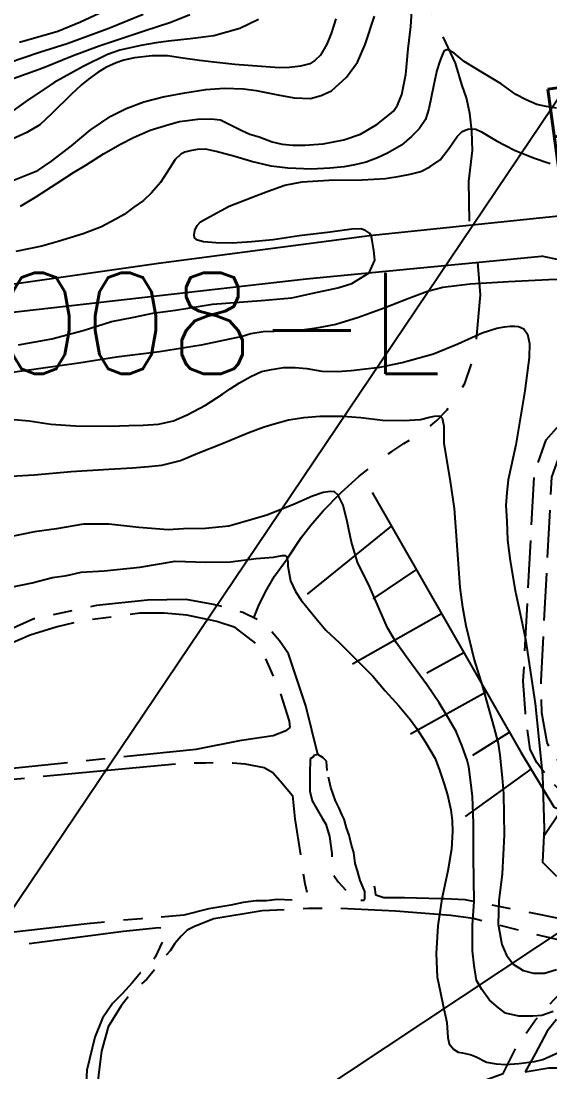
# Model space of a CAD drawing. Header units: millimetres. Extents: x 548366 to 1117317, y 7446967 to 14899125.
# Drawn here: x 554552.7 to 554762, y 7455623.9 to 7456039.7 of the extents above; entities that cross this region are included whole.
import ezdxf

# ---------------------------------------------------------------- set-up
doc = ezdxf.new("R2010")
doc.units = ezdxf.units.MM
doc.header["$MEASUREMENT"] = 0
for name, pattern in [('ESTR-TERRA', [1, 0.7, -0.1, 0.1, -0.1]), ('MEIO-FIOx2', [20, 15, -5]), ('RIO_PERIODICO', [5.8, 3, -0.4, 0.4, -0.4, 0.4, -0.4, 0.4, -0.4])]:
    doc.linetypes.add(name, pattern=pattern)
for name, color, linetype in [('AUTO_ESTRADA', 224, 'Continuous'), ('CORTE', 32, 'Continuous'), ('CURVA_INTERMEDIÁRIA', 32, 'Continuous'), ('CURVA_MESTRA', 36, 'Continuous'), ('PONTO_REFERÊNCIA', 8, 'Continuous'), ('RADIAIS', 222, 'Continuous'), ('RIO_PERIÓDICO', 4, 'RIO_PERIODICO'), ('RUA_PAV_C_MEIO_FIO', 1, 'MEIO-FIOx2'), ('RUA_PAV_S_MEIO_FIO', 2, 'ESTR-TERRA'), ('RUA_S_PAV', 2, 'ESTR-TERRA')]:
    doc.layers.add(name, color=color, linetype=linetype)
doc.styles.add('ROMANS', font='romans.shx')

msp = doc.modelspace()

# ---------------------------------------------------------------- linework, layer by layer
at = {"layer": 'AUTO_ESTRADA', "ltscale": 2.5, "flags": 128}
for points in [[(554363.71, 7455909.03), (554607.12, 7455943.92), (554690.64, 7455954.81), (554778.19, 7455963.95), (554885.14, 7455974.04), (554930.47, 7455980.01), (554975.59, 7455988.97), (555048.62, 7456006.11), (555137.96, 7456024.22), (555210.21, 7456039.95), (555228.33, 7456046.45), (555241.49, 7456053.92), (555255.02, 7456061.87), (555268.55, 7456071.02), (555281.29, 7456076.59), (555293.63, 7456078.98), (555307.56, 7456077.38), (555323.88, 7456071.82), (555337.34, 7456067.78), (555344.55, 7456065.52), (555352.74, 7456066.23), (555557.67, 7456121.39), (555558.92, 7456122.34), (555559.42, 7456123.04)], [(554364, 7455899.9), (554373.3, 7455902.09), (554405.31, 7455908.14), (554665.49, 7455937.71), (554758.62, 7455946.65)]]:
    msp.add_lwpolyline(points, dxfattribs=at)
at = {"layer": 'CORTE', "ltscale": 0.5}
msp.add_lwpolyline([(554691.6, 7455853.12), (554750.53, 7455750.45), (554763.51, 7455728.83), (554780.81, 7455720.73), (554808.38, 7455723.43), (554839.74, 7455749.37), (554914.88, 7455830.42)], dxfattribs=at)
at = {"layer": 'CORTE'}
for points in [[(554699.21, 7455839.87), (554665.9, 7455812.87)], [(554692.04, 7455811.14), (554709.12, 7455822.6)], [(554683.83, 7455785.33), (554719.09, 7455805.23)], [(554713.27, 7455781.85), (554727.91, 7455789.86)], [(554706.89, 7455757.64), (554736.83, 7455774.32)], [(554731.55, 7455749.26), (554745.99, 7455758.35)], [(554728.58, 7455724.93), (554754.59, 7455743.69)], [(554759.51, 7455717.01), (554766.52, 7455727.42)]]:
    msp.add_lwpolyline(points, dxfattribs=at)
at = {"layer": 'CURVA_INTERMEDIÁRIA'}
for points, elevation in [([(554590.94, 7456046.09), (554576.29, 7456039.24), (554567.21, 7456035.62), (554552.04, 7456031.24)], 140), ([(554552.49, 7455966.5), (554558.48, 7455970.03), (554567.01, 7455975.62), (554573.49, 7455979.83), (554578.29, 7455982.68), (554585.32, 7455987.15), (554592.09, 7455990.99), (554597.25, 7455993.65), (554603.74, 7455996.5), (554611.2, 7455998.81), (554615.47, 7455999.96), (554622.67, 7456000.85), (554627.83, 7456001.03), (554631.65, 7456000.58), (554635.38, 7455998.81), (554640.09, 7455996.41), (554643.2, 7455994.99), (554646.91, 7455993.83), (554652.06, 7455991.97), (554656.06, 7455990.99), (554660.24, 7455990.55), (554664.95, 7455990.55), (554672.24, 7455991.17), (554680.41, 7455992.68), (554686.99, 7455994.99), (554693.57, 7455998.8), (554697.37, 7456001.77), (554700.13, 7456003.99), (554701.73, 7456006.39), (554703.41, 7456010.65), (554704.92, 7456018.55), (554705.9, 7456028.77), (554706.97, 7456037.53), (554707.41, 7456043.75)], 80), ([(554619.46, 7456042.1), (554612.03, 7456039.19), (554601.79, 7456035.78), (554583.55, 7456029.71), (554573.31, 7456025.9), (554561.26, 7456021.08), (554544.79, 7456015.06)], 120), ([(554600.97, 7456042.31), (554587.42, 7456036.69), (554570.99, 7456030.72), (554560.04, 7456027.21), (554547.59, 7456022.99)], 130), ([(554646.68, 7456040.26), (554639.25, 7456036.75), (554629, 7456033.84), (554619.66, 7456032.64), (554611.03, 7456031.73), (554606.21, 7456031.13), (554600.08, 7456030.03), (554591.75, 7456028.22), (554586.87, 7456026.49), (554577.23, 7456021.67), (554565.78, 7456015.45), (554554.63, 7456007.82), (554547.6, 7456002.9)], 110), ([(554549.5, 7455976.55), (554559.28, 7455980.61), (554564.7, 7455984.29), (554572.63, 7455990.28), (554580.08, 7455996.57), (554588.28, 7456002.12), (554594.28, 7456005.12), (554601.34, 7456007.73), (554608.89, 7456009.76), (554617.51, 7456011.31), (554625.83, 7456012.66), (554633.18, 7456013.15), (554640.73, 7456012.86), (554645.73, 7456012.2), (554654.34, 7456010.46), (554660.73, 7456009.3), (554667.22, 7456009.1), (554671.47, 7456010.26), (554675.54, 7456012.1), (554681.54, 7456017.52), (554685.8, 7456023.41), (554688.9, 7456030.38), (554692.59, 7456041.69)], 90), ([(554764.55, 7456005.25), (554760.49, 7456005.89), (554756.87, 7456006.67), (554752.56, 7456008.54), (554748.51, 7456010.67), (554742.75, 7456014.86), (554734.86, 7456019.55), (554728.03, 7456023.74), (554724.05, 7456026.94), (554722.06, 7456028.21), (554721.14, 7456028.36), (554720.07, 7456027.79), (554719.36, 7456026.23), (554718.43, 7456023.81), (554717.23, 7456020.12), (554716.02, 7456014.64), (554714.15, 7456005), (554712.73, 7456000.81), (554710.24, 7455997.12), (554707.18, 7455994.06), (554703.27, 7455990.58), (554697.73, 7455987.46), (554693.75, 7455985.54), (554689.31, 7455983.93), (554684.76, 7455982.76), (554680.53, 7455982.05), (554674.85, 7455981.47), (554667.66, 7455981.13), (554658.22, 7455981.47), (554651.72, 7455982.25), (554643.96, 7455984.14), (554637.29, 7455986.05), (554629.93, 7455988.04), (554625.69, 7455988.99), (554622.4, 7455988.9), (554619.63, 7455988.3), (554617.55, 7455987.78), (554615.99, 7455987.09), (554613.74, 7455984.92), (554611.4, 7455981.37), (554607.85, 7455975.84), (554604.38, 7455971.68), (554601.18, 7455968.74), (554597.37, 7455966.06), (554593.47, 7455963.2), (554589.96, 7455961.16), (554584.51, 7455958.22), (554577.23, 7455955.45), (554567.45, 7455952.42), (554560.92, 7455950.58), (554550.7, 7455948.48)], 70), ([(554551.74, 7455911.57), (554564.86, 7455913.96), (554577.25, 7455917.29), (554588.49, 7455920.83), (554597.34, 7455922.49), (554604.9, 7455924.09), (554613.85, 7455925.24), (554628.42, 7455927.63), (554647.79, 7455929.09), (554659.86, 7455930.13), (554668.16, 7455932.01), (554678.05, 7455934.09), (554683.67, 7455935.86), (554690.43, 7455940.12), (554692.68, 7455945.06), (554692.32, 7455948.96), (554691.61, 7455952.87), (554691.29, 7455954.88), (554690.62, 7455955.81), (554689, 7455956.87), (554687.14, 7455957.51), (554683.65, 7455957.35), (554674.98, 7455956.22), (554662.72, 7455954.68), (554652.44, 7455953.15), (554643.91, 7455952.38), (554636.43, 7455951.75), (554629.79, 7455951.96), (554624.88, 7455952.38), (554622.57, 7455953.01), (554621.38, 7455953.92), (554621.24, 7455955.11), (554621.52, 7455956.86), (554622.36, 7455958.74), (554623.76, 7455960.21), (554627.26, 7455962.23), (554635.09, 7455966.43), (554643.9, 7455969.92), (554650.08, 7455972.25), (554657.07, 7455974.7), (554663.92, 7455976.02), (554674.48, 7455976.79), (554687.69, 7455976.86), (554696.99, 7455977.35), (554702.57, 7455978.27), (554706.76, 7455979.11), (554710.96, 7455980.16), (554714.52, 7455981.98), (554718.51, 7455984.84), (554722.07, 7455989.45), (554725.29, 7455993.99), (554727.25, 7455996.02), (554729.48, 7455996.93), (554731.09, 7455997), (554732.7, 7455996.93), (554734.87, 7455995.88), (554740.91, 7455992.34), (554748.05, 7455988.64), (554755.53, 7455985.63), (554762.1, 7455983.33)], 60), ([(554550.01, 7455882.08), (554555.96, 7455881.58), (554564.53, 7455880.17), (554574.21, 7455879.56), (554587.93, 7455879.46), (554595.34, 7455879.65), (554600.99, 7455879.75), (554607.04, 7455880.25), (554612.99, 7455881.46), (554618.44, 7455883.88), (554625.7, 7455887.68), (554632.4, 7455892.11), (554635.4, 7455894.15), (554639.14, 7455896.58), (554643.58, 7455899.01), (554647.84, 7455901.01), (554651.84, 7455901.88), (554656.54, 7455902.58), (554661.23, 7455902.58), (554665.75, 7455902.23), (554671.76, 7455901.19), (554677.76, 7455901.1), (554683.29, 7455901.37), (554694.68, 7455902.76), (554703.47, 7455904.59), (554715.9, 7455908.06), (554725.56, 7455911.97), (554735.18, 7455916.33), (554741.01, 7455918.24), (554744.05, 7455918.76), (554746.23, 7455919.02), (554748.14, 7455919.02), (554749.62, 7455918.85), (554751.71, 7455917.89), (554753.18, 7455915.81), (554753.97, 7455912.07), (554753.79, 7455906.51), (554752.14, 7455893.39), (554748.58, 7455872.04), (554745.53, 7455858.14), (554744.92, 7455853.19), (554744.57, 7455848.06), (554744.92, 7455841.81), (554745.27, 7455834.25), (554746.31, 7455826.08), (554748.31, 7455814.43), (554750.66, 7455803.32), (554752.4, 7455795.15), (554756.22, 7455769.72), (554759.01, 7455741.12), (554759.71, 7455720.2), (554759.01, 7455706.94), (554764.6, 7455701.36)], 40), ([(554548.81, 7455859.63), (554557.91, 7455860.17), (554572.54, 7455861.5), (554587.43, 7455862.4), (554596.8, 7455862.93), (554603.19, 7455863.4), (554608.36, 7455864.02), (554615.76, 7455865.81), (554622.63, 7455868.75), (554632, 7455872.4), (554642.88, 7455876.86), (554648.9, 7455879.2), (554652.82, 7455880.27), (554658.53, 7455881.87), (554664.68, 7455882.77), (554670.93, 7455883.3), (554680.11, 7455883.3), (554687.16, 7455882.77), (554695.72, 7455881.79), (554704.17, 7455881.6), (554710.77, 7455882.05), (554714.34, 7455883.03), (554716.39, 7455883.3), (554717.82, 7455883.47), (554718.53, 7455883.38), (554719.34, 7455882.58), (554719.96, 7455879.55), (554719.96, 7455872.51), (554722.46, 7455858.43), (554724.06, 7455846.86), (554725.22, 7455832.34), (554726.38, 7455815.58), (554727.36, 7455807.77), (554728.79, 7455800.55), (554732.09, 7455786.91), (554735.21, 7455776.84), (554737.72, 7455767.77), (554739.86, 7455760.28), (554741.47, 7455753.86), (554742.18, 7455749.23), (554743.16, 7455740.23), (554743.61, 7455733.94), (554743.87, 7455717.63), (554743.16, 7455702.32), (554741.73, 7455691.63), (554741.55, 7455682.36), (554742.98, 7455674.34), (554744.76, 7455670.06), (554747.44, 7455666.5), (554751.36, 7455664), (554755.46, 7455662.93), (554759.92, 7455662.93), (554764.56, 7455664.36)], 30), ([(554763.32, 7455647.82), (554758.78, 7455646.28), (554755.21, 7455645.9), (554749.76, 7455645.94), (554744.45, 7455647.19), (554741.66, 7455649.22), (554738.08, 7455652.3), (554735, 7455656.45), (554732.97, 7455660.11), (554732, 7455666), (554731.42, 7455671.78), (554731.33, 7455682.1), (554732, 7455691.24), (554731.81, 7455708.89), (554731.8, 7455722.37), (554731.32, 7455732.88), (554730.64, 7455739.44), (554729.97, 7455744.65), (554729.2, 7455747.25), (554727.26, 7455752.75), (554724.95, 7455758.63), (554722.05, 7455763.55), (554718.13, 7455769.88), (554713.43, 7455776.92), (554705.71, 7455787.32), (554701.12, 7455793.81), (554697.76, 7455799.62), (554694.51, 7455806.89), (554690.71, 7455815.73), (554685.84, 7455825.65), (554683.49, 7455833.48), (554681.81, 7455841.64), (554680.13, 7455848.13), (554678.23, 7455852.04), (554676.77, 7455853.38), (554675.09, 7455853.61), (554672.29, 7455853.16), (554668.04, 7455851.7), (554660.32, 7455848.24), (554649.91, 7455844.21), (554640.51, 7455841.42), (554634.87, 7455839.89), (554625.73, 7455838.9), (554616.96, 7455838.78), (554610.95, 7455838.4), (554599.34, 7455839.26), (554587.48, 7455840.62), (554577.48, 7455840.62), (554566.73, 7455838.77), (554557.96, 7455837.66), (554547.7, 7455835.44)], 20), ([(554548.18, 7455815.61), (554557.06, 7455817.35), (554565.1, 7455819.51), (554570.82, 7455820.29), (554576.55, 7455821.59), (554585.65, 7455822.2), (554599.77, 7455823.61), (554613.64, 7455826), (554625.81, 7455825.6), (554635.62, 7455825.68), (554645.7, 7455827.05), (554652.63, 7455827.62), (554656.02, 7455828.26), (554657.31, 7455828.18), (554657.71, 7455827.78), (554658.03, 7455826.97), (554658.27, 7455825.92), (554658.27, 7455824.07), (554659.4, 7455818.27), (554661.34, 7455814), (554663.6, 7455810.57), (554668.68, 7455804.21), (554673.27, 7455798.73), (554678.7, 7455793.69), (554685.15, 7455787.17), (554691.92, 7455780.48), (554696.84, 7455774.68), (554702.24, 7455768.72), (554706.86, 7455763.18), (554709.2, 7455759.96), (554712.83, 7455754.4), (554716.53, 7455747.96), (554718.31, 7455743.28), (554720.08, 7455738.21), (554721.47, 7455733.48), (554722.76, 7455727.6), (554723.33, 7455723.33), (554723.41, 7455719.06), (554723.08, 7455712.06), (554721.55, 7455703.46), (554719.29, 7455692.35), (554717.68, 7455681.71), (554717.03, 7455670.7), (554717.44, 7455661.44), (554717.92, 7455659.02), (554719.69, 7455650.64), (554721.23, 7455643.42), (554721.63, 7455637.54), (554722.12, 7455634.97), (554723.81, 7455632.95), (554725.66, 7455631.66), (554727.36, 7455631.42), (554729.85, 7455630.94), (554730.9, 7455630.62), (554732.76, 7455629.81), (554736.95, 7455627.8), (554740.74, 7455627.07), (554744.61, 7455626.83), (554749.66, 7455627.18), (554755.94, 7455627.98), (554759.17, 7455628.87), (554765.62, 7455631.69)], 10)]:
    msp.add_lwpolyline(points, dxfattribs=dict(at, elevation=elevation))
at = {"layer": 'CURVA_MESTRA'}
for points, elevation in [([(554677.22, 7456040.59), (554675.43, 7456034.84), (554673.74, 7456030.55), (554671.2, 7456026.22), (554668.96, 7456024.13), (554667.02, 7456022.78), (554663.36, 7456021.89), (554658.95, 7456021.37), (554654.92, 7456021.14), (554647.82, 7456021.66), (554637.29, 7456022.56), (554629, 7456023.38), (554623.27, 7456024.05), (554616.78, 7456025.02), (554610.65, 7456025.91), (554604.53, 7456025.91), (554597.58, 7456025.09), (554593.4, 7456024.27), (554590.32, 7456023.16), (554586.28, 7456021.27), (554583.23, 7456019.45), (554579.44, 7456016.65), (554576.56, 7456014.43), (554572.48, 7456010.6), (554564.89, 7456003.11), (554560.11, 7455998.58), (554555, 7455995.61), (554546.26, 7455991.66)], 100), ([(554774.82, 7455937.65), (554761.39, 7455937.33), (554745.67, 7455936.5), (554730.47, 7455935.57), (554719.64, 7455934.32), (554713.54, 7455932.63), (554706.15, 7455929.93), (554696.36, 7455926.08), (554686.26, 7455922.44), (554677.31, 7455919.63), (554669.6, 7455918.17), (554663.98, 7455917.44), (554657.32, 7455917.03), (554648.47, 7455916.71), (554643.68, 7455915.88), (554640.27, 7455914.93), (554624.03, 7455911.39), (554607.48, 7455908.79), (554590.41, 7455906.71), (554575.56, 7455904.29), (554560.56, 7455902.21), (554544.53, 7455899.92)], 50)]:
    msp.add_lwpolyline(points, dxfattribs=dict(at, elevation=elevation))
at = {"layer": 'RADIAIS', "linetype": 'Continuous', "ltscale": 2.5}
for points in [[(557155.6, 7459558.51), (551571.84, 7451267)], [(558529.59, 7458174.53), (550197.86, 7452650.98)]]:
    msp.add_lwpolyline(points, dxfattribs=at)
for radius in [4998.2, 3998.56, 2998.91, 1999.28, 999.64]:
    msp.add_circle((554363.71, 7455412.75), radius, dxfattribs=at)
msp.add_point((554642.9, 7455827.32), dxfattribs=at)
at = {"layer": 'RIO_PERIÓDICO', "ltscale": 25, "flags": 128}
for points in [[(554565.79, 7456276.16), (554572.25, 7456268.34), (554579.78, 7456258.46), (554585.95, 7456250.25), (554595.36, 7456237.96), (554601.91, 7456228.48), (554607.78, 7456219.68), (554613.36, 7456211.37), (554619.65, 7456200.92), (554625.82, 7456192.42), (554633.94, 7456183.81), (554643.33, 7456174.13), (554648.16, 7456169.96), (554652.36, 7456164.68), (554655.98, 7456158.42), (554661.85, 7456149.62), (554668.21, 7456139.46), (554673.99, 7456130.56), (554679.41, 7456122.55), (554684.6, 7456114.54), (554688.9, 7456107.01), (554694.87, 7456096.94), (554698.88, 7456090.39), (554701.42, 7456085.6), (554702.99, 7456080.91), (554706.23, 7456070.76), (554709.36, 7456060.29), (554712.98, 7456048.95), (554716.21, 7456040.74), (554720.73, 7456031.27), (554724.45, 7456023.06), (554726.99, 7456014.56), (554729.05, 7456008.89), (554730.22, 7456003.21), (554730.91, 7455996.18), (554731.2, 7455988.47), (554729.83, 7455976.25), (554730.07, 7455958.93)], [(554644.86, 7455803.54), (554646.72, 7455808.22), (554649.38, 7455813.85), (554652.97, 7455820.1), (554657.99, 7455826.95), (554663.72, 7455835.45), (554667.43, 7455840.21), (554672.25, 7455845.84), (554679.31, 7455853), (554686.58, 7455859.66), (554692.83, 7455864.47), (554699.43, 7455869.43), (554704.24, 7455872.5), (554710.69, 7455876.7), (554714.89, 7455879.67), (554717.25, 7455881.61), (554721.34, 7455885.91), (554728.39, 7455896.35), (554732.55, 7455908.84), (554734.5, 7455931.33), (554733.54, 7455944.24)]]:
    msp.add_lwpolyline(points, dxfattribs=at)
at = {"layer": 'RUA_PAV_C_MEIO_FIO', "ltscale": 1.25, "flags": 128}
for points in [[(554826.2, 7455899.72), (554824.22, 7455902.49), (554815.97, 7455914.4), (554812.27, 7455918.8), (554808.79, 7455922.5), (554793.05, 7455934.76), (554773.88, 7455943.5), (554758.62, 7455946.65)], [(554803.66, 7455727.62), (554797.18, 7455726.05), (554788.32, 7455725.99), (554779.12, 7455727.38), (554771.15, 7455729.8), (554761.07, 7455740.49), (554756.88, 7455746.38), (554754.15, 7455751.5), (554752.32, 7455765.94), (554751.48, 7455778.52), (554755.8, 7455860.56), (554760.52, 7455873.97), (554771.52, 7455886.44), (554787.8, 7455893.46), (554805.79, 7455892.34), (554820.22, 7455883.07)], [(554802.92, 7455734.58), (554788.72, 7455733.07), (554780.35, 7455734.15), (554775.12, 7455736.09), (554767.23, 7455744.56), (554763.16, 7455749.38), (554760.91, 7455754.22), (554758.78, 7455765.96), (554758.5, 7455778.69), (554762.74, 7455859.19), (554766.67, 7455870.36), (554775.73, 7455880.63), (554789.03, 7455886.37), (554803.54, 7455885.47), (554824.69, 7455871.87), (554840.11, 7455859.49), (554842.11, 7455856.33), (554843.2, 7455853.47)]]:
    msp.add_lwpolyline(points, dxfattribs=at)
at = {"layer": 'RUA_PAV_S_MEIO_FIO', "ltscale": 75, "flags": 128}
msp.add_lwpolyline([(554802.99, 7455671.69), (554795.41, 7455671.57), (554791.53, 7455673.02), (554786.69, 7455676.9), (554782.33, 7455679.32), (554766.84, 7455684.39), (554728.49, 7455692.03), (554720.3, 7455692.38)], dxfattribs=at)
at = {"layer": 'RUA_S_PAV', "ltscale": 75, "flags": 128}
for points in [[(554670.13, 7455749.5), (554665.47, 7455768.69), (554658.58, 7455789.35), (554654.97, 7455794.4), (554651.18, 7455799.04), (554646.14, 7455802.92), (554640.47, 7455805.67), (554628.89, 7455808.9), (554618.02, 7455810.77), (554602.71, 7455810.51), (554582.56, 7455808.47), (554557.81, 7455803.12), (554540.06, 7455795.17), (554519.65, 7455782.42), (554509.14, 7455774.48), (554502.56, 7455767.89), (554494.12, 7455756.4), (554486.6, 7455745.04), (554477.82, 7455728.62), (554472.2, 7455718.17), (554469.14, 7455709.24), (554469.14, 7455697.26), (554478.11, 7455659.5), (554479.56, 7455646.16), (554483.34, 7455631.07), (554490.56, 7455606.66), (554488.75, 7455601.14), (554484.98, 7455600.29), (554481.95, 7455602.81), (554477.06, 7455617.35), (554471.04, 7455622.96), (554460.44, 7455624.41), (554454.17, 7455622.84), (554446.2, 7455617.45), (554444.25, 7455616.12)], [(554522.66, 7455702.47), (554510.54, 7455701.89), (554493.92, 7455700.91), (554485.12, 7455701.11), (554480.82, 7455701.89), (554477.49, 7455704.43), (554477.1, 7455707.75), (554477.3, 7455714.19), (554477.49, 7455716.53), (554479.64, 7455720.83), (554481.6, 7455723.57), (554484.56, 7455726.8), (554495.79, 7455727.64), (554504.21, 7455729.33), (554510.39, 7455732.14), (554515.72, 7455735.5), (554519.66, 7455736.91), (554529.82, 7455737.84), (554617.1, 7455746.15), (554625.64, 7455746.24), (554630.54, 7455746.41), (554636.47, 7455746.16), (554641.21, 7455745.82), (554648.96, 7455744.37), (554652.36, 7455742.43), (554655.26, 7455739.04), (554660.11, 7455733.23), (554660.59, 7455729.36), (554661.08, 7455724.04), (554664.95, 7455698.39), (554665.88, 7455694.64), (554664.47, 7455692.39), (554660.81, 7455691.83), (554654.06, 7455692.11), (554649.83, 7455691.55), (554645.61, 7455691.55), (554640.54, 7455690.99), (554635.76, 7455689.86), (554627.03, 7455688.46), (554617.17, 7455685.92), (554600.28, 7455684.52), (554578.88, 7455682.55), (554549.88, 7455679.17), (554534.68, 7455676.92), (554507.37, 7455674.67), (554497.51, 7455673.27), (554485.26, 7455670.65), (554481.07, 7455672.26), (554478.49, 7455675.15), (554478.49, 7455677.4), (554479.46, 7455680.62), (554482.04, 7455681.26), (554507.16, 7455684.16), (554523.59, 7455685.77)], [(554720.3, 7455692.38), (554720.3, 7455692.38), (554718.85, 7455692.38), (554704.44, 7455692.76), (554704.44, 7455692.76), (554696.32, 7455692.76), (554693.17, 7455693.83), (554692.79, 7455696.01), (554692.6, 7455697.43)], [(554544.51, 7455584.11), (554545.67, 7455579.48), (554546.25, 7455570.23), (554543.94, 7455567.34), (554541.04, 7455562.71), (554533.51, 7455557.51), (554531.2, 7455555.19), (554528.3, 7455552.88), (554527.72, 7455551.14), (554527.72, 7455547.1), (554537.57, 7455530.9), (554541.62, 7455530.9), (554546.25, 7455532.64), (554553.78, 7455539), (554556.1, 7455541.89), (554559.57, 7455542.47), (554565.94, 7455541.89), (554567.68, 7455544.78), (554567.68, 7455548.25), (554568.26, 7455554.04), (554569.99, 7455560.4), (554574.63, 7455561.55), (554577.52, 7455561.55), (554587.37, 7455559.82), (554592.58, 7455556.93), (554595.48, 7455554.04), (554597.21, 7455549.99), (554595.48, 7455546.52), (554586.79, 7455539), (554549.73, 7455522.8), (554535.25, 7455516.44), (554531.2, 7455517.6), (554527.14, 7455522.8), (554517.3, 7455547.1), (554491.28, 7455621.99), (554485.06, 7455641.19), (554484.17, 7455645.92), (554484.03, 7455653.18), (554484.86, 7455658.52), (554486.36, 7455663.72), (554489.24, 7455666.18), (554511.17, 7455669.61), (554537.78, 7455672.42), (554593.24, 7455679.52), (554607.29, 7455680.97), (554609.72, 7455680.49), (554610.2, 7455678.55), (554605.84, 7455669.36), (554603.9, 7455666.94), (554602.45, 7455665), (554600.02, 7455663.06), (554596.63, 7455659.19), (554592.76, 7455654.84), (554588.88, 7455650.97), (554585, 7455645.16), (554581.93, 7455637.59), (554578.68, 7455624.6), (554578.68, 7455624.6), (554577.52, 7455602.62), (554577.52, 7455602.62)]]:
    msp.add_lwpolyline(points, dxfattribs=at)
for points in [[(554621.94, 7455751.59), (554639.89, 7455755.18), (554652.45, 7455756.97), (554657.84, 7455759.12), (554659.27, 7455760.19), (554658.92, 7455762.7), (554655.69, 7455773.1), (554650.66, 7455784.93), (554648.51, 7455789.95), (554645.99, 7455793.18), (554637.43, 7455799.68), (554630.2, 7455802.14), (554618.35, 7455804.65), (554609.38, 7455805.37), (554599.69, 7455805.37), (554577.79, 7455802.5), (554567.02, 7455799.99), (554556.26, 7455796.76), (554546.56, 7455792.46), (554538.31, 7455788.52), (554530.05, 7455784.21), (554522.09, 7455779.05), (554515.27, 7455773.31), (554509.52, 7455767.58), (554501.63, 7455758.97), (554496.96, 7455752.88), (554491.58, 7455745.71), (554487.08, 7455736.95), (554486.63, 7455733), (554488.77, 7455731.6), (554492.15, 7455731.88), (554498.06, 7455733.29), (554503.41, 7455735.26), (554509.09, 7455737.24), (554513.45, 7455739.73), (554519.88, 7455741.14), (554621.94, 7455751.59)], [(554673.79, 7455743.19), (554673.64, 7455746.88), (554672.33, 7455748.19), (554670.13, 7455749.5), (554668.38, 7455749.07), (554668.38, 7455748.63), (554667.07, 7455747.75), (554667, 7455741.74), (554667, 7455734.97), (554667.97, 7455731.1), (554669.91, 7455727.71), (554671.85, 7455724.32), (554673.3, 7455721.9), (554674.76, 7455717.06), (554675.73, 7455710.29), (554675.73, 7455707.38), (554675.73, 7455704.48), (554676.21, 7455702.06), (554678.15, 7455699.16), (554682.99, 7455693.83), (554685.42, 7455691.9), (554688.32, 7455691.9), (554688.81, 7455692.38), (554688.81, 7455695.28), (554686.87, 7455699.64), (554685.9, 7455703.51), (554684.93, 7455706.42), (554684.45, 7455710.77), (554683.48, 7455713.67), (554682.51, 7455717.55), (554681.54, 7455720.45), (554680.57, 7455723.84), (554679.6, 7455725.77), (554678.63, 7455728.19), (554677.18, 7455731.1), (554675.24, 7455736.42)], [(554731.64, 7455684.56), (554722.84, 7455685.72), (554700.93, 7455687.55), (554678.99, 7455688.58), (554666.4, 7455688.58), (554648.14, 7455687.61), (554629, 7455684.52), (554621.34, 7455681.45), (554618.44, 7455680), (554616.01, 7455677.58), (554613.59, 7455674.68), (554611.65, 7455671.78), (554609.15, 7455668.97), (554605.49, 7455664.31), (554602.45, 7455660.64), (554595.66, 7455654.35), (554592.27, 7455650), (554587.21, 7455641.73), (554584.55, 7455632.12), (554583.89, 7455626.91), (554582.16, 7455612.45), (554582.73, 7455590.47), (554585.05, 7455580.06), (554589.68, 7455568.49), (554593.16, 7455562.13), (554598.37, 7455556.93), (554603.58, 7455555.19), (554607.64, 7455554.61), (554614.59, 7455555.77), (554624.57, 7455559.54), (554655.63, 7455580.04), (554670.53, 7455590.06), (554682, 7455597.26), (554712.76, 7455612.17), (554728.29, 7455617.71), (554743.44, 7455623.31), (554749.09, 7455634.44), (554756.34, 7455644.5), (554763.58, 7455652.45), (554768.17, 7455657.04), (554773.12, 7455660.51), (554777.81, 7455663.75), (554779.61, 7455666.27), (554780.33, 7455668.43), (554779.61, 7455670.95), (554778.53, 7455672.03), (554775.29, 7455673.11), (554769.33, 7455675.27), (554756.05, 7455678.25), (554731.64, 7455684.56), (554731.64, 7455684.56)], [(554790.13, 7455625.72), (554796.56, 7455638.55), (554798.72, 7455644.31), (554800.52, 7455649.71), (554800.52, 7455652.95), (554799.08, 7455655.83), (554796.56, 7455659.43), (554790.79, 7455660.87), (554787.18, 7455660.87), (554783.22, 7455659.79), (554775.29, 7455655.47), (554770.24, 7455650.79), (554765.19, 7455645.39), (554760.87, 7455639.99), (554756.18, 7455630.99), (554752.21, 7455623.91), (554761.57, 7455625.46), (554775.43, 7455625.46)]]:
    msp.add_lwpolyline(points, close=True, dxfattribs=at)

# ---------------------------------------------------------------- texts
at = {"layer": 'AUTO_ESTRADA', "color": 7, "style": 'ROMANS'}
msp.add_text('BR-101', height=40, rotation=7.7414, dxfattribs=at).set_placement((554759.79, 7455972.18))
at = {"layer": 'PONTO_REFERÊNCIA', "style": 'ROMANS'}
msp.add_attdef('RN3008-L', (554434.64, 7455900.14), '', height=40, dxfattribs=at)

doc.saveas('drawing.dxf')
